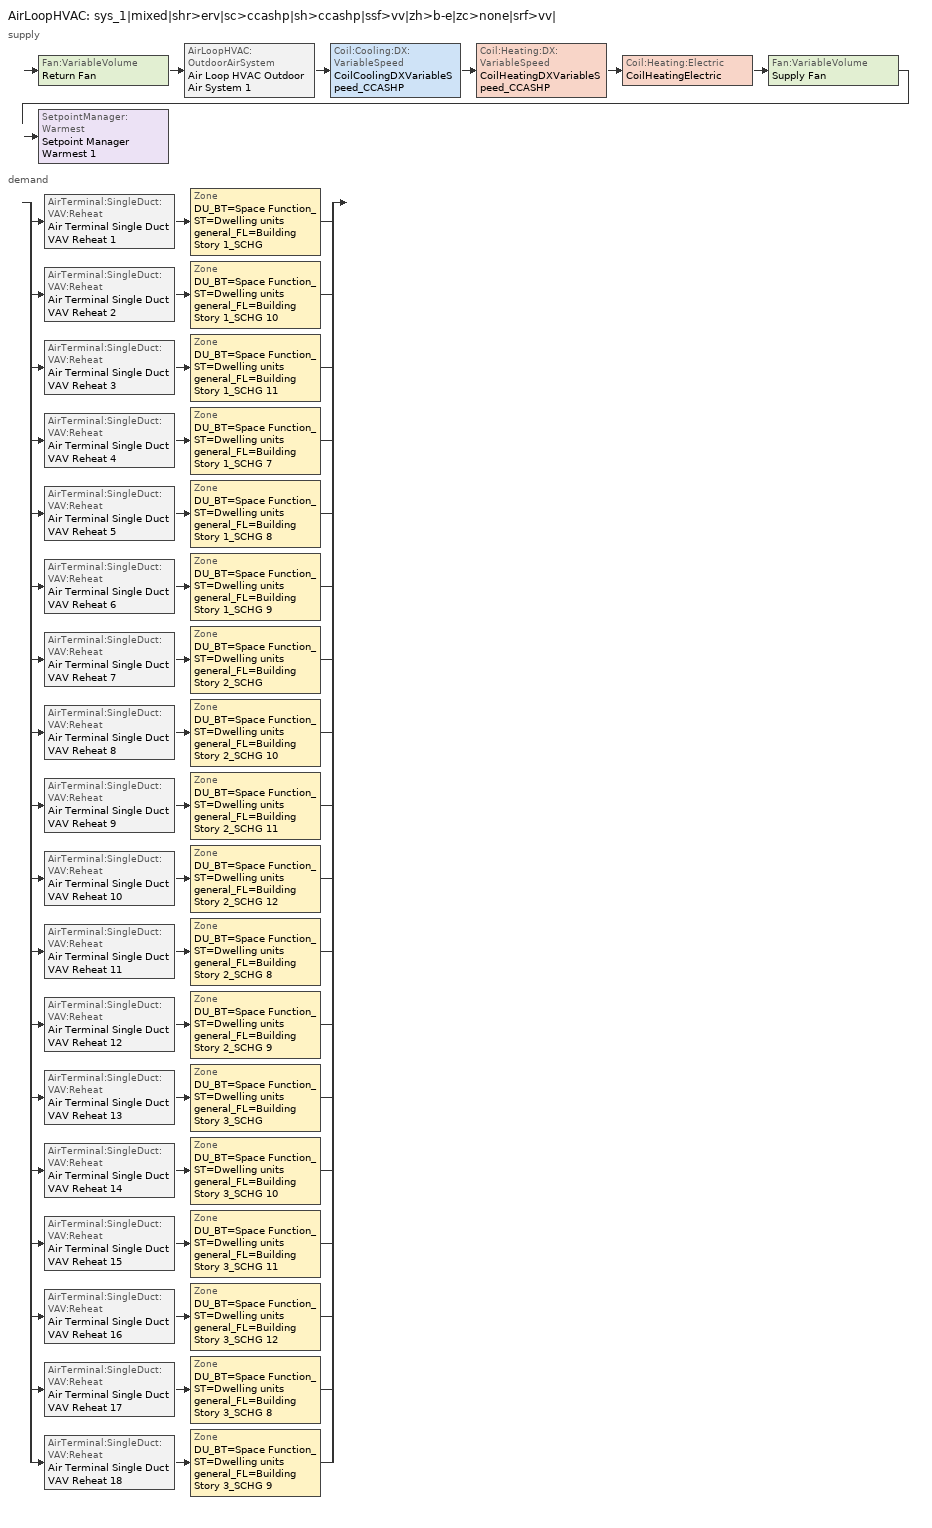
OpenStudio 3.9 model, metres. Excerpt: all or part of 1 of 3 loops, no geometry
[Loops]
AirLoopHVAC 'sys_1|mixed|shr>erv|sc>ccashp|sh>ccashp|ssf>vv|zh>b-e|zc>none|srf>vv|'
 supply: Fan:VariableVolume 'Return Fan' > AirLoopHVAC:OutdoorAirSystem 'Air Loop HVAC Outdoor Air System 1' > Coil:Cooling:DX:VariableSpeed 'CoilCoolingDXVariableSpeed_CCASHP' > Coil:Heating:DX:VariableSpeed 'CoilHeatingDXVariableSpeed_CCASHP' > Coil:Heating:Electric 'CoilHeatingElectric' > Fan:VariableVolume 'Supply Fan' > SetpointManager:Warmest 'Setpoint Manager Warmest 1'
 demand: split
  | AirTerminal:SingleDuct:VAV:Reheat 'Air Terminal Single Duct VAV Reheat 1' > Zone 'DU_BT=Space Function_ST=Dwelling units general_FL=Building Story 1_SCHG'
  | AirTerminal:SingleDuct:VAV:Reheat 'Air Terminal Single Duct VAV Reheat 2' > Zone 'DU_BT=Space Function_ST=Dwelling units general_FL=Building Story 1_SCHG 10'
  | AirTerminal:SingleDuct:VAV:Reheat 'Air Terminal Single Duct VAV Reheat 3' > Zone 'DU_BT=Space Function_ST=Dwelling units general_FL=Building Story 1_SCHG 11'
  | AirTerminal:SingleDuct:VAV:Reheat 'Air Terminal Single Duct VAV Reheat 4' > Zone 'DU_BT=Space Function_ST=Dwelling units general_FL=Building Story 1_SCHG 7'
  | AirTerminal:SingleDuct:VAV:Reheat 'Air Terminal Single Duct VAV Reheat 5' > Zone 'DU_BT=Space Function_ST=Dwelling units general_FL=Building Story 1_SCHG 8'
  | AirTerminal:SingleDuct:VAV:Reheat 'Air Terminal Single Duct VAV Reheat 6' > Zone 'DU_BT=Space Function_ST=Dwelling units general_FL=Building Story 1_SCHG 9'
  | AirTerminal:SingleDuct:VAV:Reheat 'Air Terminal Single Duct VAV Reheat 7' > Zone 'DU_BT=Space Function_ST=Dwelling units general_FL=Building Story 2_SCHG'
  | AirTerminal:SingleDuct:VAV:Reheat 'Air Terminal Single Duct VAV Reheat 8' > Zone 'DU_BT=Space Function_ST=Dwelling units general_FL=Building Story 2_SCHG 10'
  | AirTerminal:SingleDuct:VAV:Reheat 'Air Terminal Single Duct VAV Reheat 9' > Zone 'DU_BT=Space Function_ST=Dwelling units general_FL=Building Story 2_SCHG 11'
  | AirTerminal:SingleDuct:VAV:Reheat 'Air Terminal Single Duct VAV Reheat 10' > Zone 'DU_BT=Space Function_ST=Dwelling units general_FL=Building Story 2_SCHG 12'
  | AirTerminal:SingleDuct:VAV:Reheat 'Air Terminal Single Duct VAV Reheat 11' > Zone 'DU_BT=Space Function_ST=Dwelling units general_FL=Building Story 2_SCHG 8'
  | AirTerminal:SingleDuct:VAV:Reheat 'Air Terminal Single Duct VAV Reheat 12' > Zone 'DU_BT=Space Function_ST=Dwelling units general_FL=Building Story 2_SCHG 9'
  | AirTerminal:SingleDuct:VAV:Reheat 'Air Terminal Single Duct VAV Reheat 13' > Zone 'DU_BT=Space Function_ST=Dwelling units general_FL=Building Story 3_SCHG'
  | AirTerminal:SingleDuct:VAV:Reheat 'Air Terminal Single Duct VAV Reheat 14' > Zone 'DU_BT=Space Function_ST=Dwelling units general_FL=Building Story 3_SCHG 10'
  | AirTerminal:SingleDuct:VAV:Reheat 'Air Terminal Single Duct VAV Reheat 15' > Zone 'DU_BT=Space Function_ST=Dwelling units general_FL=Building Story 3_SCHG 11'
  | AirTerminal:SingleDuct:VAV:Reheat 'Air Terminal Single Duct VAV Reheat 16' > Zone 'DU_BT=Space Function_ST=Dwelling units general_FL=Building Story 3_SCHG 12'
  | AirTerminal:SingleDuct:VAV:Reheat 'Air Terminal Single Duct VAV Reheat 17' > Zone 'DU_BT=Space Function_ST=Dwelling units general_FL=Building Story 3_SCHG 8'
  | AirTerminal:SingleDuct:VAV:Reheat 'Air Terminal Single Duct VAV Reheat 18' > Zone 'DU_BT=Space Function_ST=Dwelling units general_FL=Building Story 3_SCHG 9'
[Sizing:Zone] Zone Cooling Design Supply Air Temperature Input Method=TemperatureDifference; Zone Cooling Design Supply Air Temperature {C}=13; Zone Cooling Design Supply Air Temperature Difference {deltaC}=11; Zone Heating Design Supply Air Temperature Input Method=TemperatureDifference; Zone Heating Design Supply Air Temperature {C}=43; Zone Heating Design Supply Air Temperature Difference {deltaC}=21; Zone Cooling Design Supply Air Humidity Ratio {kg-H2O/kg-air}=0.0085; Zone Heating Design Supply Air Humidity Ratio {kg-H2O/kg-air}=0.008; Zone Heating Sizing Factor=1.3; Zone Cooling Sizing Factor=1.1; Cooling Design Air Flow Method=DesignDay; Heating Design Air Flow Method=DesignDay; Account for Dedicated Outdoor Air System=No; Dedicated Outdoor Air System Control Strategy=NeutralSupplyAir; Dedicated Outdoor Air Low Setpoint Temperature for Design {C}=autosize; Dedicated Outdoor Air High Setpoint Temperature for Design {C}=autosize; Zone Load Sizing Method=Sensible Load Only No Latent Load; Zone Latent Cooling Design Supply Air Humidity Ratio Input Method=HumidityRatioDifference; Zone Cooling Design Supply Air Humidity Ratio Difference {kgWater/kgDryAir}=0.005; Zone Latent Heating Design Supply Air Humidity Ratio Input Method=HumidityRatioDifference; Zone Humidification Design Supply Air Humidity Ratio Difference {kgWater/kgDryAir}=0.005; Sizing Option=Coincident
DU_BT=Space Function_ST=Dwelling units general_FL=Building Story 1_SCHG; DU_BT=Space Function_ST=Dwelling units general_FL=Building Story 1_SCHG 7; DU_BT=Space Function_ST=Dwelling units general_FL=Building Story 2_SCHG; DU_BT=Space Function_ST=Dwelling units general_FL=Building Story 3_SCHG; DU_BT=Space Function_ST=Dwelling units general_FL=Building Story 3_SCHG 8; DU_BT=Space Function_ST=Dwelling units general_FL=Building Story 3_SCHG 9; DU_BT=Space Function_ST=Dwelling units general_FL=Building Story 2_SCHG 8; DU_BT=Space Function_ST=Dwelling units general_FL=Building Story 1_SCHG 8; DU_BT=Space Function_ST=Dwelling units general_FL=Building Story 3_SCHG 10; DU_BT=Space Function_ST=Dwelling units general_FL=Building Story 1_SCHG 9; DU_BT=Space Function_ST=Dwelling units general_FL=Building Story 2_SCHG 9; DU_BT=Space Function_ST=Dwelling units general_FL=Building Story 3_SCHG 11; DU_BT=Space Function_ST=Dwelling units general_FL=Building Story 1_SCHG 10; DU_BT=Space Function_ST=Dwelling units general_FL=Building Story 2_SCHG 10; DU_BT=Space Function_ST=Dwelling units general_FL=Building Story 3_SCHG 12; DU_BT=Space Function_ST=Dwelling units general_FL=Building Story 2_SCHG 11; DU_BT=Space Function_ST=Dwelling units general_FL=Building Story 1_SCHG 11; DU_BT=Space Function_ST=Dwelling units general_FL=Building Story 2_SCHG 12
[Zone equipment]
DU_BT=Space Function_ST=Dwelling units general_FL=Building Story 1_SCHG: Air Terminal Single Duct VAV Reheat 1, ZoneHVACBaseboardConvectiveElectric
DU_BT=Space Function_ST=Dwelling units general_FL=Building Story 1_SCHG 7: Air Terminal Single Duct VAV Reheat 4, ZoneHVACBaseboardConvectiveElectric 3
DU_BT=Space Function_ST=Dwelling units general_FL=Building Story 2_SCHG: Air Terminal Single Duct VAV Reheat 7, ZoneHVACBaseboardConvectiveElectric 6
DU_BT=Space Function_ST=Dwelling units general_FL=Building Story 3_SCHG: Air Terminal Single Duct VAV Reheat 13, ZoneHVACBaseboardConvectiveElectric 12
DU_BT=Space Function_ST=Dwelling units general_FL=Building Story 3_SCHG 8: Air Terminal Single Duct VAV Reheat 17, ZoneHVACBaseboardConvectiveElectric 16
DU_BT=Space Function_ST=Dwelling units general_FL=Building Story 3_SCHG 9: Air Terminal Single Duct VAV Reheat 18, ZoneHVACBaseboardConvectiveElectric 17
DU_BT=Space Function_ST=Dwelling units general_FL=Building Story 2_SCHG 8: Air Terminal Single Duct VAV Reheat 11, ZoneHVACBaseboardConvectiveElectric 10
DU_BT=Space Function_ST=Dwelling units general_FL=Building Story 1_SCHG 8: Air Terminal Single Duct VAV Reheat 5, ZoneHVACBaseboardConvectiveElectric 4
DU_BT=Space Function_ST=Dwelling units general_FL=Building Story 3_SCHG 10: Air Terminal Single Duct VAV Reheat 14, ZoneHVACBaseboardConvectiveElectric 13
DU_BT=Space Function_ST=Dwelling units general_FL=Building Story 1_SCHG 9: Air Terminal Single Duct VAV Reheat 6, ZoneHVACBaseboardConvectiveElectric 5
DU_BT=Space Function_ST=Dwelling units general_FL=Building Story 2_SCHG 9: Air Terminal Single Duct VAV Reheat 12, ZoneHVACBaseboardConvectiveElectric 11
DU_BT=Space Function_ST=Dwelling units general_FL=Building Story 3_SCHG 11: Air Terminal Single Duct VAV Reheat 15, ZoneHVACBaseboardConvectiveElectric 14
DU_BT=Space Function_ST=Dwelling units general_FL=Building Story 1_SCHG 10: Air Terminal Single Duct VAV Reheat 2, ZoneHVACBaseboardConvectiveElectric 1
DU_BT=Space Function_ST=Dwelling units general_FL=Building Story 2_SCHG 10: Air Terminal Single Duct VAV Reheat 8, ZoneHVACBaseboardConvectiveElectric 7
DU_BT=Space Function_ST=Dwelling units general_FL=Building Story 3_SCHG 12: Air Terminal Single Duct VAV Reheat 16, ZoneHVACBaseboardConvectiveElectric 15
DU_BT=Space Function_ST=Dwelling units general_FL=Building Story 2_SCHG 11: Air Terminal Single Duct VAV Reheat 9, ZoneHVACBaseboardConvectiveElectric 8
DU_BT=Space Function_ST=Dwelling units general_FL=Building Story 1_SCHG 11: Air Terminal Single Duct VAV Reheat 3, ZoneHVACBaseboardConvectiveElectric 2
DU_BT=Space Function_ST=Dwelling units general_FL=Building Story 2_SCHG 12: Air Terminal Single Duct VAV Reheat 10, ZoneHVACBaseboardConvectiveElectric 9
[AirLoopHVAC]
sys_1|mixed|shr>erv|sc>ccashp|sh>ccashp|ssf>vv|zh>b-e|zc>none|srf>vv|: Availability Schedule=sys_1|mixed|shr>none|sc>ccashp|sh>ccashp|ssf>vv|zh>b-e|zc>none|srf>vv| Occ Sch; Design Supply Air Flow Rate {m3/s}=autosize; Design Return Air Flow Fraction of Supply Air Flow=1
[Sizing:System]
sys_1|mixed|shr>erv|sc>ccashp|sh>ccashp|ssf>vv|zh>b-e|zc>none|srf>vv|: Type of Load to Size On=Sensible; Central Heating Maximum System Air Flow Ratio=1; Preheat Design Temperature {C}=7; Preheat Design Humidity Ratio {kg-H2O/kg-Air}=0.008; Precool Design Temperature {C}=13; Precool Design Humidity Ratio {kg-H2O/kg-Air}=0.008; Central Cooling Design Supply Air Temperature {C}=13; Central Heating Design Supply Air Temperature {C}=43; Sizing Option=NonCoincident; 100% Outdoor Air in Cooling=No; 100% Outdoor Air in Heating=No; Central Cooling Design Supply Air Humidity Ratio {kg-H2O/kg-Air}=0.0085; Central Heating Design Supply Air Humidity Ratio {kg-H2O/kg-Air}=0.008; Cooling Design Air Flow Method=DesignDay; Cooling Design Air Flow Rate {m3/s}=0; Heating Design Air Flow Method=DesignDay; Heating Design Air Flow Rate {m3/s}=0; System Outdoor Air Method=ZoneSum; Zone Maximum Outdoor Air Fraction=1; Cooling Supply Air Flow Rate Per Floor Area {m3/s-m2}=0.00996765; Cooling Fraction of Autosized Cooling Supply Air Flow Rate=1; Cooling Supply Air Flow Rate Per Unit Cooling Capacity {m3/s-W}=3.94755e-05; Heating Supply Air Flow Rate Per Floor Area {m3/s-m2}=0.00996765; Heating Fraction of Autosized Heating Supply Air Flow Rate=1; Heating Fraction of Autosized Cooling Supply Air Flow Rate=1; Heating Supply Air Flow Rate Per Unit Heating Capacity {m3/s-W}=3.15882e-05; Cooling Design Capacity Method=CoolingDesignCapacity; Cooling Design Capacity {W}=autosize; Cooling Design Capacity Per Floor Area {W/m2}=234.7; Fraction of Autosized Cooling Design Capacity=1; Heating Design Capacity Method=HeatingDesignCapacity; Heating Design Capacity {W}=autosize; Heating Design Capacity Per Floor Area {W/m2}=157; Fraction of Autosized Heating Design Capacity=1; Central Cooling Capacity Control Method=OnOff; Occupant Diversity=autosize
[SetpointManager:Warmest]
Setpoint Manager Warmest 1: Control Variable=Temperature; Minimum Setpoint Temperature {C}=13; Maximum Setpoint Temperature {C}=22; Strategy=MaximumTemperature; Setpoint Node or NodeList=sys_1|mixed|shr>erv|sc>ccashp|sh>ccashp|ssf>vv|zh>b-e|zc>none|srf>vv| Supply Outlet Node
[Fan:VariableVolume] Availability Schedule=Always On Discrete; Maximum Flow Rate {m3/s}=Autosize; Fan Power Minimum Flow Rate Input Method=Fraction; Fan Power Minimum Air Flow Rate {m3/s}=0; Motor In Airstream Fraction=1; Fan Power Coefficient 5=0
Name | Fan Total Efficiency | Pressure Rise {Pa} | Fan Power Minimum Flow Fraction | Motor Efficiency | Fan Power Coefficient 1 | Fan Power Coefficient 2 | Fan Power Coefficient 3 | Fan Power Coefficient 4
Supply Fan | 0.549965 | 1000 | 0.5 | 0.8461 | -4.1457 | 16.803 | -19.471 | 7.8488
Return Fan | 0.299975 | 250 | 0.68 | 0.4615 | -2.4176 | 9.5874 | -11.559 | 5.4009
[Coil:Heating:DX:VariableSpeed]
CoilHeatingDXVariableSpeed_CCASHP: Nominal Speed Level=1; Rated Heating Capacity At Selected Nominal Speed Level {W}=92111.4; Rated Air Flow Rate At Selected Nominal Speed Level {m3/s}=autosize; Energy Part Load Fraction Curve=Mitsubishi Hyper Heating VRF Outdoor Unit HPLFFPLR curve; Defrost Energy Input Ratio Function of Temperature Curve=Mitsubishi Hyper Heating VRF Outdoor Unit Defrost HEIRFT curve; Minimum Outdoor Dry-Bulb Temperature for Compressor Operation {C}=-25; Maximum Outdoor Dry-Bulb Temperature for Defrost Operation {C}=5; Crankcase Heater Capacity {W}=1e-06; Maximum Outdoor Dry-Bulb Temperature for Crankcase Heater Operation {C}=10; Defrost Strategy=ReverseCycle; Defrost Control=OnDemand; Defrost Time Period Fraction=0.166667; Resistive Defrost Heater Capacity {W}=autosize
[Coil:Heating:Electric] Availability Schedule=Always On Discrete
Name | Nominal Capacity {W}
CoilHeatingElectric
Coil Heating Electric 1 | 3259.41
Coil Heating Electric 2 | 1970.9
Coil Heating Electric 3 | 2715.24
Coil Heating Electric 4 | 2952.03
Coil Heating Electric 5 | 1975.14
Coil Heating Electric 6 | 3792.06
Coil Heating Electric 7 | 2880.18
Coil Heating Electric 8 | 4784.99
Coil Heating Electric 9 | 3486.49
Coil Heating Electric 10 | 4410.68
Coil Heating Electric 11 | 2988.79
Coil Heating Electric 12 | 3848.83
Coil Heating Electric 13 | 4596.95
Coil Heating Electric 14 | 5682.01
Coil Heating Electric 15 | 3577.38
Coil Heating Electric 16 | 3688.81
Coil Heating Electric 17 | 4925.37
Coil Heating Electric 18 | 5229.86
[Coil:Cooling:DX:VariableSpeed]
CoilCoolingDXVariableSpeed_CCASHP: Nominal Speed Level=1; Gross Rated Total Cooling Capacity At Selected Nominal Speed Level {W}=92111.4; Rated Air Flow Rate At Selected Nominal Speed Level {m3/s}=autosize; Nominal Time for Condensate to Begin Leaving the Coil {s}=0; Initial Moisture Evaporation Rate Divided by Steady-State AC Latent Capacity=0; Maximum Cycling Rate {cycles/hr}=2.5; Latent Capacity Time Constant {s}=60; Fan Delay Time {s}=60; Energy Part Load Fraction Curve=Mitsubishi Hyper Heating VRF Outdoor Unit CPLFFPLR curve; Condenser Type=AirCooled; Evaporative Condenser Pump Rated Power Consumption {W}=0; Crankcase Heater Capacity {W}=1e-06; Maximum Outdoor Dry-Bulb Temperature for Crankcase Heater Operation {C}=10; Minimum Outdoor Dry-Bulb Temperature for Compressor Operation {C}=-25; Basin Heater Capacity {W/K}=0; Basin Heater Setpoint Temperature {C}=2
[Controller:OutdoorAir]
Controller Outdoor Air 1: Minimum Outdoor Air Flow Rate {m3/s}=autosize; Maximum Outdoor Air Flow Rate {m3/s}=Autosize; Economizer Control Type=DifferentialEnthalpy; Economizer Control Action Type=ModulateFlow; Lockout Type=NoLockout; Minimum Limit Type=FixedMinimum; Minimum Outdoor Air Schedule=sys_1|mixed|shr>none|sc>ccashp|sh>ccashp|ssf>vv|zh>b-e|zc>none|srf>vv| Occ Sch; Controller Mechanical Ventilation=Controller Mechanical Ventilation 1; High Humidity Control=No; High Humidity Outdoor Air Flow Ratio=1; Control High Indoor Humidity Based on Outdoor Humidity Ratio=Yes; Heat Recovery Bypass Control Type=BypassWhenOAFlowGreaterThanMinimum; Economizer Operation Staging=InterlockedWithMechanicalCooling
[Controller:MechanicalVentilation]
Controller Mechanical Ventilation 1: Availability Schedule=Always On Discrete; Demand Controlled Ventilation=No; System Outdoor Air Method=ZoneSum
[AirLoopHVAC:OutdoorAirSystem]
Air Loop HVAC Outdoor Air System 1: Controller=Controller Outdoor Air 1
[AirTerminal:SingleDuct:VAV:Reheat] Availability Schedule=Always On Discrete; Maximum Air Flow Rate {m3/s}=AutoSize; Zone Minimum Air Flow Input Method=Constant; Constant Minimum Air Flow Fraction=0.3; Fixed Minimum Air Flow Rate {m3/s}=0; Maximum Hot Water or Steam Flow Rate {m3/s}=AutoSize; Minimum Hot Water or Steam Flow Rate {m3/s}=0; Convergence Tolerance=0.001; Damper Heating Action=Normal; Maximum Flow per Zone Floor Area During Reheat {m3/s-m2}=AutoSize; Maximum Flow Fraction During Reheat=0.5; Maximum Reheat Air Temperature {C}=43; Control For Outdoor Air=No
Name | Reheat Coil
Air Terminal Single Duct VAV Reheat 1 | Coil Heating Electric 1
Air Terminal Single Duct VAV Reheat 2 | Coil Heating Electric 2
Air Terminal Single Duct VAV Reheat 3 | Coil Heating Electric 3
Air Terminal Single Duct VAV Reheat 4 | Coil Heating Electric 4
Air Terminal Single Duct VAV Reheat 5 | Coil Heating Electric 5
Air Terminal Single Duct VAV Reheat 6 | Coil Heating Electric 6
Air Terminal Single Duct VAV Reheat 7 | Coil Heating Electric 7
Air Terminal Single Duct VAV Reheat 8 | Coil Heating Electric 8
Air Terminal Single Duct VAV Reheat 9 | Coil Heating Electric 9
Air Terminal Single Duct VAV Reheat 10 | Coil Heating Electric 10
Air Terminal Single Duct VAV Reheat 11 | Coil Heating Electric 11
Air Terminal Single Duct VAV Reheat 12 | Coil Heating Electric 12
Air Terminal Single Duct VAV Reheat 13 | Coil Heating Electric 13
Air Terminal Single Duct VAV Reheat 14 | Coil Heating Electric 14
Air Terminal Single Duct VAV Reheat 15 | Coil Heating Electric 15
Air Terminal Single Duct VAV Reheat 16 | Coil Heating Electric 16
Air Terminal Single Duct VAV Reheat 17 | Coil Heating Electric 17
Air Terminal Single Duct VAV Reheat 18 | Coil Heating Electric 18
[ZoneHVAC:Baseboard:Convective:Electric] Availability Schedule=Always On Discrete; Nominal Capacity {W}=autosize; Efficiency=1
ZoneHVACBaseboardConvectiveElectric; ZoneHVACBaseboardConvectiveElectric 1; ZoneHVACBaseboardConvectiveElectric 2; ZoneHVACBaseboardConvectiveElectric 3; ZoneHVACBaseboardConvectiveElectric 4; ZoneHVACBaseboardConvectiveElectric 5; ZoneHVACBaseboardConvectiveElectric 6; ZoneHVACBaseboardConvectiveElectric 7; ZoneHVACBaseboardConvectiveElectric 8; ZoneHVACBaseboardConvectiveElectric 9; ZoneHVACBaseboardConvectiveElectric 10; ZoneHVACBaseboardConvectiveElectric 11; ZoneHVACBaseboardConvectiveElectric 12; ZoneHVACBaseboardConvectiveElectric 13; ZoneHVACBaseboardConvectiveElectric 14; ZoneHVACBaseboardConvectiveElectric 15; ZoneHVACBaseboardConvectiveElectric 16; ZoneHVACBaseboardConvectiveElectric 17
[Schedule:Day]
sys_1|mixed|shr>none|sc>ccashp|sh>ccashp|ssf>vv|zh>b-e|zc>none|srf>vv| Occ Sch Default; sys_1|mixed|shr>none|sc>ccashp|sh>ccashp|ssf>vv|zh>b-e|zc>none|srf>vv| Occ Sch Winter Design Day; sys_1|mixed|shr>none|sc>ccashp|sh>ccashp|ssf>vv|zh>b-e|zc>none|srf>vv| Occ Sch Summer Design Day; Schedule Day 8; Schedule Day 9: 24, 0, 1
[Schedule:Ruleset]
sys_1|mixed|shr>none|sc>ccashp|sh>ccashp|ssf>vv|zh>b-e|zc>none|srf>vv| Occ Sch: Default Day Schedule=sys_1|mixed|shr>none|sc>ccashp|sh>ccashp|ssf>vv|zh>b-e|zc>none|srf>vv| Occ Sch Default; Summer Design Day Schedule=sys_1|mixed|shr>none|sc>ccashp|sh>ccashp|ssf>vv|zh>b-e|zc>none|srf>vv| Occ Sch Summer Design Day; Winter Design Day Schedule=sys_1|mixed|shr>none|sc>ccashp|sh>ccashp|ssf>vv|zh>b-e|zc>none|srf>vv| Occ Sch Winter Design Day
[Schedule:Rule] Schedule Ruleset=sys_1|mixed|shr>none|sc>ccashp|sh>ccashp|ssf>vv|zh>b-e|zc>none|srf>vv| Occ Sch; Date Specification Type=DateRange; Start Month=1; End Month=12
Name | Rule Order | Day Schedule | Apply Saturday | Start Day | End Day | Apply Sunday
Schedule Rule 20 | 1 | Schedule Day 8 | Yes | 7 | 30
Schedule Rule 21 | 0 | Schedule Day 9 |  | 1 | 31 | Yes
[Schedule:Constant]
Always On Discrete: Value=1
[Table:Lookup]
Mitsubishi Hyper Heating VRF Outdoor Unit CPLFFPLR curve: None, 1, Dimensionless, 0, 0, 0, 0, 0, 0, 0, 0, 0, 0
Mitsubishi Hyper Heating VRF Outdoor Unit HPLFFPLR curve: None, 1, Dimensionless, 0, 0, 0, 0, 0, 0, 0, 0, 0
Mitsubishi Hyper Heating VRF Outdoor Unit Defrost HEIRFT curve: None, 1, Dimensionless, 1, 1, 1, 1, 1, 1, 1, 1, 1, 1, 1, 1, 1, 1, 1, 1, 1, 1, 1, 1, 1, 1
